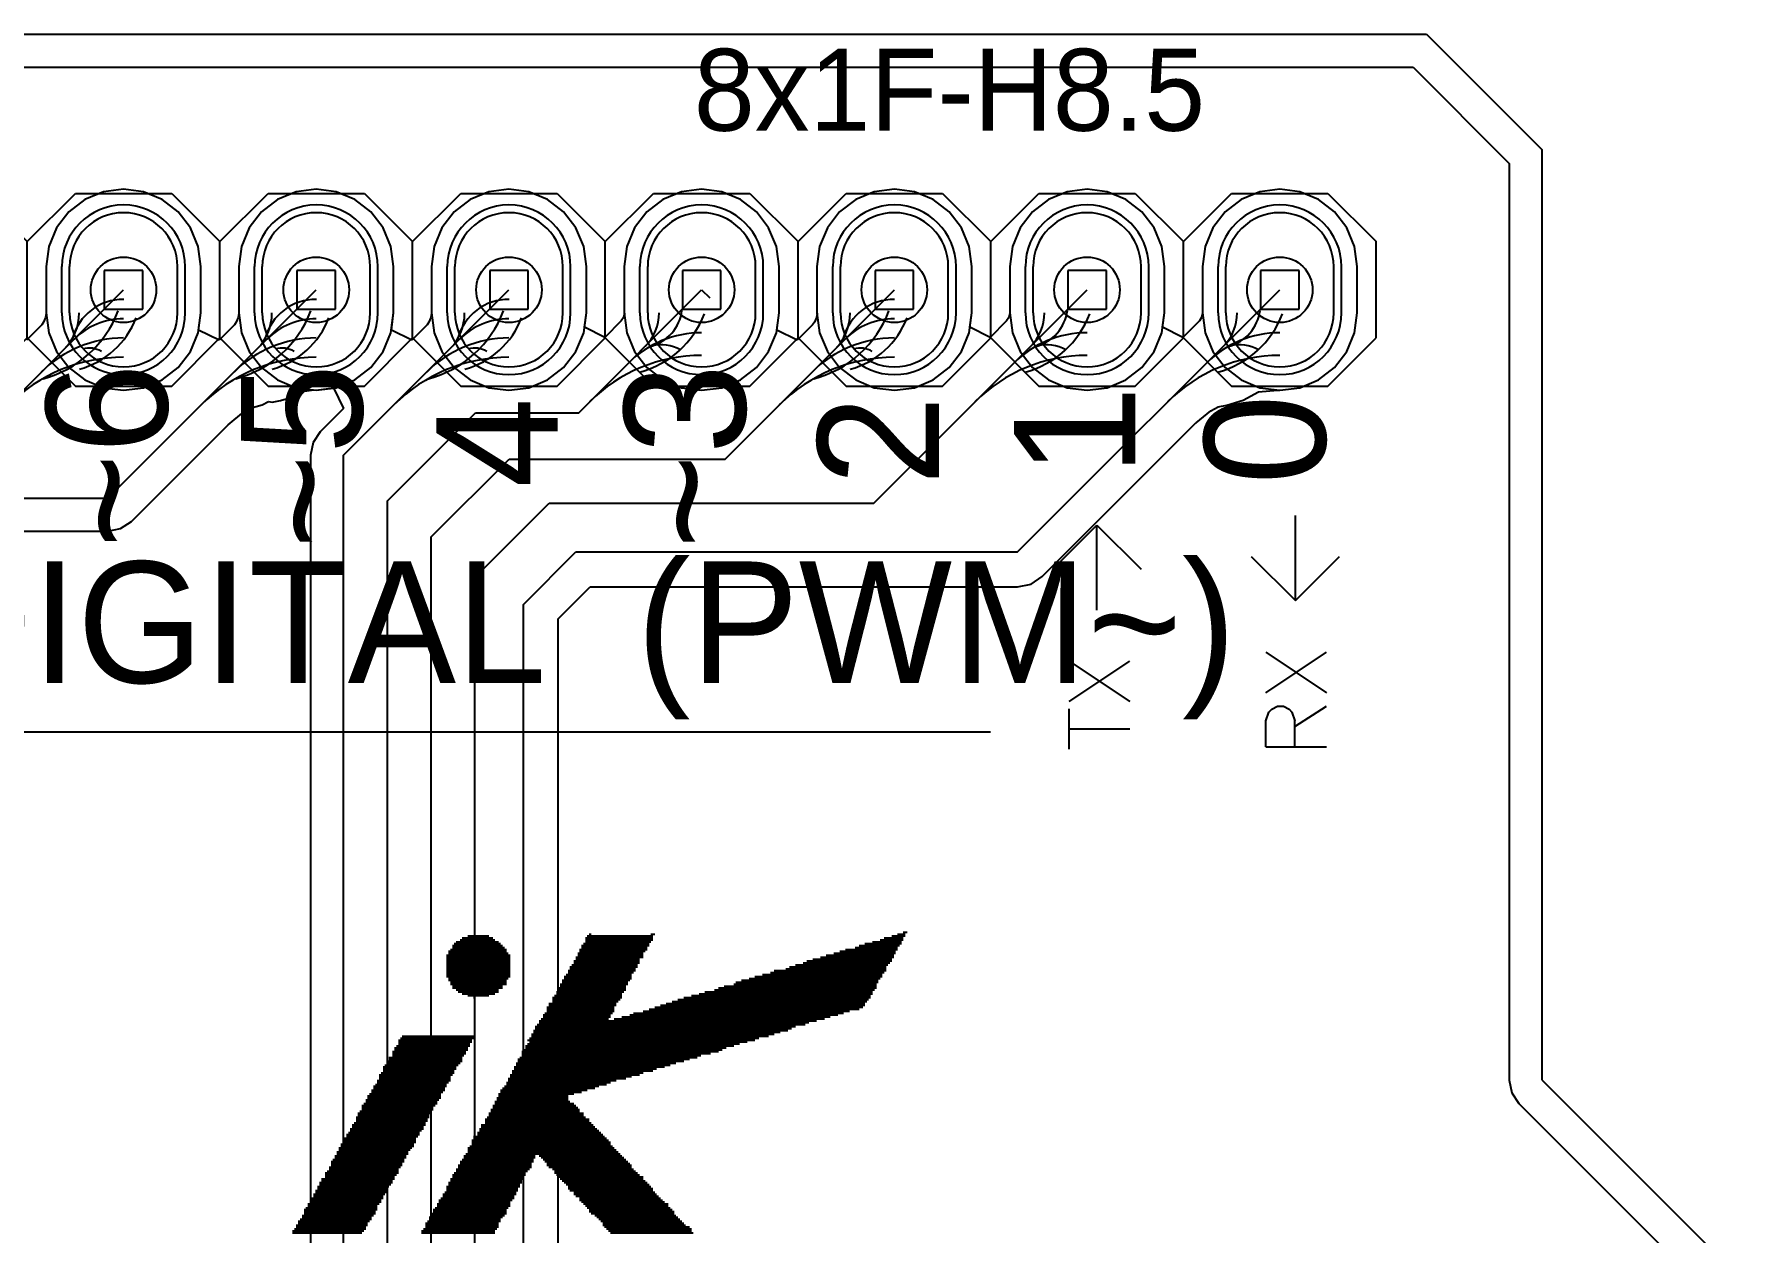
# Model space of a CAD drawing. Header units: millimetres. Extents: x 70.7 to 144.7, y 50.1 to 113.7.
# Drawn here: x 119.32 to 141.74, y 89.28 to 105.08 of the extents above; entities that cross this region are included whole.
import ezdxf

# ---------------------------------------------------------------- set-up
doc = ezdxf.new("R2010")
doc.units = ezdxf.units.MM
for name, color, linetype in [('BottomLayer', 5, 'Continuous'), ('BottomSolder', 6, 'Continuous'), ('KeepOutLayer', 6, 'Continuous'), ('Mechanical16', 56, 'Continuous'), ('Mechanical4', 56, 'Continuous'), ('MultiLayer', 9, 'Continuous'), ('PadHoleLayer', 156, 'Continuous'), ('TopLayer', 1, 'Continuous'), ('TopOverlay', 2, 'Continuous'), ('TopSolder', 216, 'Continuous')]:
    doc.layers.add(name, color=color, linetype=linetype)

# ---------------------------------------------------------------- blocks, each defined once
blk = doc.blocks.new('1X08_5')
at = {"layer": 'BottomLayer'}
for p, q in [((-9.6012, 0.3048), (-9.6012, -0.3048)), ((-8.1788, 0.3048), (-8.1788, -0.3048)), ((-7.0612, 0.3048), (-7.0612, -0.3048)), ((-5.6388, 0.3048), (-5.6388, -0.3048)), ((-4.5212, 0.3048), (-4.5212, -0.3048)), ((-3.0988, 0.3048), (-3.0988, -0.3048)), ((-1.9812, 0.3048), (-1.9812, -0.3048)), ((-0.5588, 0.3048), (-0.5588, -0.3048)), ((0.5588, 0.3048), (0.5588, -0.3048)), ((1.9812, 0.3048), (1.9812, -0.3048)), ((3.0988, 0.3048), (3.0988, -0.3048)), ((4.5212, 0.3048), (4.5212, -0.3048)), ((5.6388, 0.3048), (5.6388, -0.3048)), ((7.0612, 0.3048), (7.0612, -0.3048)), ((8.1788, 0.3048), (8.1788, -0.3048)), ((9.6012, 0.3048), (9.6012, -0.3048))]:
    blk.add_line(p, q, dxfattribs=at)
for centre, start, end in [((-8.89, 0.3048), 0, 180), ((-6.35, 0.3048), 0, 180), ((-3.81, 0.3048), 0, 180), ((-1.27, 0.3048), 0, 180), ((1.27, 0.3048), 0, 180), ((3.81, 0.3048), 0, 180), ((6.35, 0.3048), 0, 180), ((8.89, 0.3048), 0, 180), ((-8.89, -0.3048), 180, 0), ((-6.35, -0.3048), 180, 0), ((-3.81, -0.3048), 180, 0), ((-1.27, -0.3048), 180, 0), ((1.27, -0.3048), 180, 0), ((3.81, -0.3048), 180, 0), ((6.35, -0.3048), 180, 0), ((8.89, -0.3048), 180, 0)]:
    blk.add_arc(centre, 0.7112, start, end, dxfattribs=at)
at = {"layer": 'BottomSolder'}
for p, q in [((-9.7028, 0.3048), (-9.7028, -0.3048)), ((-8.0772, 0.3048), (-8.0772, -0.3048)), ((-7.1628, 0.3048), (-7.1628, -0.3048)), ((-5.5372, 0.3048), (-5.5372, -0.3048)), ((-4.6228, 0.3048), (-4.6228, -0.3048)), ((-2.9972, 0.3048), (-2.9972, -0.3048)), ((-2.0828, 0.3048), (-2.0828, -0.3048)), ((-0.4572, 0.3048), (-0.4572, -0.3048)), ((0.4572, 0.3048), (0.4572, -0.3048)), ((2.0828, 0.3048), (2.0828, -0.3048)), ((2.9972, 0.3048), (2.9972, -0.3048)), ((4.6228, 0.3048), (4.6228, -0.3048)), ((5.5372, 0.3048), (5.5372, -0.3048)), ((7.1628, 0.3048), (7.1628, -0.3048)), ((8.0772, 0.3048), (8.0772, -0.3048)), ((9.7028, 0.3048), (9.7028, -0.3048))]:
    blk.add_line(p, q, dxfattribs=at)
for centre, start, end in [((-8.89, 0.3048), 0, 180), ((-6.35, 0.3048), 0, 180), ((-3.81, 0.3048), 0, 180), ((-1.27, 0.3048), 0, 180), ((1.27, 0.3048), 0, 180), ((3.81, 0.3048), 0, 180), ((6.35, 0.3048), 0, 180), ((8.89, 0.3048), 0, 180), ((-8.89, -0.3048), 180, 0), ((-6.35, -0.3048), 180, 0), ((-3.81, -0.3048), 180, 0), ((-1.27, -0.3048), 180, 0), ((1.27, -0.3048), 180, 0), ((3.81, -0.3048), 180, 0), ((6.35, -0.3048), 180, 0), ((8.89, -0.3048), 180, 0)]:
    blk.add_arc(centre, 0.8128, start, end, dxfattribs=at)
at = {"layer": 'Mechanical16'}
for p, q in [((-9.144, 0.254), (-9.144, -0.254)), ((-8.636, 0.254), (-9.144, 0.254)), ((-8.636, -0.254), (-8.636, 0.254)), ((-6.604, 0.254), (-6.604, -0.254)), ((-6.096, 0.254), (-6.604, 0.254)), ((-6.096, -0.254), (-6.096, 0.254)), ((-4.064, 0.254), (-4.064, -0.254)), ((-3.556, 0.254), (-4.064, 0.254)), ((-3.556, -0.254), (-3.556, 0.254)), ((-1.524, 0.254), (-1.524, -0.254)), ((-1.016, 0.254), (-1.524, 0.254)), ((-1.016, -0.254), (-1.016, 0.254)), ((1.016, 0.254), (1.016, -0.254)), ((1.524, 0.254), (1.016, 0.254)), ((1.524, -0.254), (1.524, 0.254)), ((3.556, 0.254), (3.556, -0.254)), ((4.064, 0.254), (3.556, 0.254)), ((4.064, -0.254), (4.064, 0.254)), ((6.096, 0.254), (6.096, -0.254)), ((6.604, 0.254), (6.096, 0.254)), ((6.604, -0.254), (6.604, 0.254)), ((8.636, 0.254), (8.636, -0.254)), ((9.144, 0.254), (8.636, 0.254)), ((9.144, -0.254), (9.144, 0.254)), ((-9.144, -0.254), (-8.636, -0.254)), ((-6.604, -0.254), (-6.096, -0.254)), ((-4.064, -0.254), (-3.556, -0.254)), ((-1.524, -0.254), (-1.016, -0.254)), ((1.016, -0.254), (1.524, -0.254)), ((3.556, -0.254), (4.064, -0.254)), ((6.096, -0.254), (6.604, -0.254)), ((8.636, -0.254), (9.144, -0.254))]:
    blk.add_line(p, q, dxfattribs=at)
at = {"layer": 'MultiLayer'}
for p, q in [((-9.6012, 0.3048), (-9.6012, -0.3048)), ((-8.1788, 0.3048), (-8.1788, -0.3048)), ((-7.0612, 0.3048), (-7.0612, -0.3048)), ((-5.6388, 0.3048), (-5.6388, -0.3048)), ((-4.5212, 0.3048), (-4.5212, -0.3048)), ((-3.0988, 0.3048), (-3.0988, -0.3048)), ((-1.9812, 0.3048), (-1.9812, -0.3048)), ((-0.5588, 0.3048), (-0.5588, -0.3048)), ((0.5588, 0.3048), (0.5588, -0.3048)), ((1.9812, 0.3048), (1.9812, -0.3048)), ((3.0988, 0.3048), (3.0988, -0.3048)), ((4.5212, 0.3048), (4.5212, -0.3048)), ((5.6388, 0.3048), (5.6388, -0.3048)), ((7.0612, 0.3048), (7.0612, -0.3048)), ((8.1788, 0.3048), (8.1788, -0.3048)), ((9.6012, 0.3048), (9.6012, -0.3048))]:
    blk.add_line(p, q, dxfattribs=at)
for centre, start, end in [((-8.89, 0.3048), 0, 180), ((-6.35, 0.3048), 0, 180), ((-3.81, 0.3048), 0, 180), ((-1.27, 0.3048), 0, 180), ((1.27, 0.3048), 0, 180), ((3.81, 0.3048), 0, 180), ((6.35, 0.3048), 0, 180), ((8.89, 0.3048), 0, 180), ((-8.89, -0.3048), 180, 0), ((-6.35, -0.3048), 180, 0), ((-3.81, -0.3048), 180, 0), ((-1.27, -0.3048), 180, 0), ((1.27, -0.3048), 180, 0), ((3.81, -0.3048), 180, 0), ((6.35, -0.3048), 180, 0), ((8.89, -0.3048), 180, 0)]:
    blk.add_arc(centre, 0.7112, start, end, dxfattribs=at)
at = {"layer": 'PadHoleLayer'}
for centre in [(-8.89, 0), (-6.35, 0), (-3.81, 0), (-1.27, 0), (1.27, 0), (3.81, 0), (6.35, 0), (8.89, 0)]:
    blk.add_circle(centre, 0.4318, dxfattribs=at)
at = {"layer": 'TopLayer'}
for p, q in [((-9.6012, 0.3048), (-9.6012, -0.3048)), ((-8.1788, 0.3048), (-8.1788, -0.3048)), ((-7.0612, 0.3048), (-7.0612, -0.3048)), ((-5.6388, 0.3048), (-5.6388, -0.3048)), ((-4.5212, 0.3048), (-4.5212, -0.3048)), ((-3.0988, 0.3048), (-3.0988, -0.3048)), ((-1.9812, 0.3048), (-1.9812, -0.3048)), ((-0.5588, 0.3048), (-0.5588, -0.3048)), ((0.5588, 0.3048), (0.5588, -0.3048)), ((1.9812, 0.3048), (1.9812, -0.3048)), ((3.0988, 0.3048), (3.0988, -0.3048)), ((4.5212, 0.3048), (4.5212, -0.3048)), ((5.6388, 0.3048), (5.6388, -0.3048)), ((7.0612, 0.3048), (7.0612, -0.3048)), ((8.1788, 0.3048), (8.1788, -0.3048)), ((9.6012, 0.3048), (9.6012, -0.3048))]:
    blk.add_line(p, q, dxfattribs=at)
for centre, start, end in [((-8.89, 0.3048), 0, 180), ((-6.35, 0.3048), 0, 180), ((-3.81, 0.3048), 0, 180), ((-1.27, 0.3048), 0, 180), ((1.27, 0.3048), 0, 180), ((3.81, 0.3048), 0, 180), ((6.35, 0.3048), 0, 180), ((8.89, 0.3048), 0, 180), ((-8.89, -0.3048), 180, 0), ((-6.35, -0.3048), 180, 0), ((-3.81, -0.3048), 180, 0), ((-1.27, -0.3048), 180, 0), ((1.27, -0.3048), 180, 0), ((3.81, -0.3048), 180, 0), ((6.35, -0.3048), 180, 0), ((8.89, -0.3048), 180, 0)]:
    blk.add_arc(centre, 0.7112, start, end, dxfattribs=at)
at = {"layer": 'TopOverlay'}
for p, q in [((-9.525, 1.27), (-10.16, 0.635)), ((-8.255, 1.27), (-9.525, 1.27)), ((-7.62, 0.635), (-8.255, 1.27)), ((-6.985, 1.27), (-7.62, 0.635)), ((-5.715, 1.27), (-6.985, 1.27)), ((-5.08, 0.635), (-5.715, 1.27)), ((-4.445, 1.27), (-5.08, 0.635)), ((-3.175, 1.27), (-4.445, 1.27)), ((-2.54, 0.635), (-3.175, 1.27)), ((-1.905, 1.27), (-2.54, 0.635)), ((-0.635, 1.27), (-1.905, 1.27)), ((0, 0.635), (-0.635, 1.27)), ((0.635, 1.27), (0, 0.635)), ((1.905, 1.27), (0.635, 1.27)), ((2.54, 0.635), (1.905, 1.27)), ((3.175, 1.27), (2.54, 0.635)), ((4.445, 1.27), (3.175, 1.27)), ((5.08, 0.635), (4.445, 1.27)), ((5.715, 1.27), (5.08, 0.635)), ((6.985, 1.27), (5.715, 1.27)), ((7.62, 0.635), (6.985, 1.27)), ((8.255, 1.27), (7.62, 0.635)), ((9.525, 1.27), (8.255, 1.27)), ((10.16, 0.635), (9.525, 1.27)), ((-10.16, 0.635), (-10.16, -0.635)), ((-7.62, 0.635), (-7.62, -0.635)), ((-5.08, 0.635), (-5.08, -0.635)), ((-2.54, 0.635), (-2.54, -0.635)), ((0, 0.635), (0, -0.635)), ((2.54, 0.635), (2.54, -0.635)), ((5.08, 0.635), (5.08, -0.635)), ((7.62, 0.635), (7.62, -0.635)), ((10.16, 0.635), (10.16, -0.635)), ((-9.525, -1.27), (-10.16, -0.635)), ((-7.62, -0.635), (-8.255, -1.27)), ((-6.985, -1.27), (-7.62, -0.635)), ((-5.08, -0.635), (-5.715, -1.27)), ((-4.445, -1.27), (-5.08, -0.635)), ((-2.54, -0.635), (-3.175, -1.27)), ((-1.905, -1.27), (-2.54, -0.635)), ((0, -0.635), (-0.635, -1.27)), ((0.635, -1.27), (0, -0.635)), ((2.54, -0.635), (1.905, -1.27)), ((3.175, -1.27), (2.54, -0.635)), ((5.08, -0.635), (4.445, -1.27)), ((5.715, -1.27), (5.08, -0.635)), ((7.62, -0.635), (6.985, -1.27)), ((8.255, -1.27), (7.62, -0.635)), ((10.16, -0.635), (9.525, -1.27)), ((-8.255, -1.27), (-9.525, -1.27)), ((-5.715, -1.27), (-6.985, -1.27)), ((-3.175, -1.27), (-4.445, -1.27)), ((-0.635, -1.27), (-1.905, -1.27)), ((1.905, -1.27), (0.635, -1.27)), ((4.445, -1.27), (3.175, -1.27)), ((6.985, -1.27), (5.715, -1.27)), ((9.525, -1.27), (8.255, -1.27))]:
    blk.add_line(p, q, dxfattribs=at)
at = {"layer": 'TopSolder'}
for p, q in [((-9.7028, 0.3048), (-9.7028, -0.3048)), ((-8.0772, 0.3048), (-8.0772, -0.3048)), ((-7.1628, 0.3048), (-7.1628, -0.3048)), ((-5.5372, 0.3048), (-5.5372, -0.3048)), ((-4.6228, 0.3048), (-4.6228, -0.3048)), ((-2.9972, 0.3048), (-2.9972, -0.3048)), ((-2.0828, 0.3048), (-2.0828, -0.3048)), ((-0.4572, 0.3048), (-0.4572, -0.3048)), ((0.4572, 0.3048), (0.4572, -0.3048)), ((2.0828, 0.3048), (2.0828, -0.3048)), ((2.9972, 0.3048), (2.9972, -0.3048)), ((4.6228, 0.3048), (4.6228, -0.3048)), ((5.5372, 0.3048), (5.5372, -0.3048)), ((7.1628, 0.3048), (7.1628, -0.3048)), ((8.0772, 0.3048), (8.0772, -0.3048)), ((9.7028, 0.3048), (9.7028, -0.3048))]:
    blk.add_line(p, q, dxfattribs=at)
for centre, start, end in [((-8.89, 0.3048), 0, 180), ((-6.35, 0.3048), 0, 180), ((-3.81, 0.3048), 0, 180), ((-1.27, 0.3048), 0, 180), ((1.27, 0.3048), 0, 180), ((3.81, 0.3048), 0, 180), ((6.35, 0.3048), 0, 180), ((8.89, 0.3048), 0, 180), ((-8.89, -0.3048), 180, 0), ((-6.35, -0.3048), 180, 0), ((-3.81, -0.3048), 180, 0), ((-1.27, -0.3048), 180, 0), ((1.27, -0.3048), 180, 0), ((3.81, -0.3048), 180, 0), ((6.35, -0.3048), 180, 0), ((8.89, -0.3048), 180, 0)]:
    blk.add_arc(centre, 0.8128, start, end, dxfattribs=at)

msp = doc.modelspace()

# ---------------------------------------------------------------- linework, layer by layer
at = {"layer": 'BottomLayer'}
for p, q in [((87.213, 104.646), (137.498, 104.646)), ((137.498, 104.646), (138.767, 103.377)), ((138.767, 103.377), (138.767, 91.297)), ((120.238, 103.001), (119.992, 102.899)), ((120.502, 103.036), (120.238, 103.001)), ((120.766, 103.001), (120.502, 103.036)), ((121.012, 102.899), (120.766, 103.001)), ((122.778, 103.001), (122.532, 102.899)), ((123.042, 103.036), (122.778, 103.001)), ((123.306, 103.001), (123.042, 103.036)), ((123.552, 102.899), (123.306, 103.001)), ((125.318, 103.001), (125.072, 102.899)), ((125.582, 103.036), (125.318, 103.001)), ((125.846, 103.001), (125.582, 103.036)), ((126.092, 102.899), (125.846, 103.001)), ((127.858, 103.001), (127.612, 102.899)), ((128.122, 103.036), (127.858, 103.001)), ((128.386, 103.001), (128.122, 103.036)), ((128.632, 102.899), (128.386, 103.001)), ((130.398, 103.001), (130.152, 102.899)), ((130.662, 103.036), (130.398, 103.001)), ((130.926, 103.001), (130.662, 103.036)), ((131.172, 102.899), (130.926, 103.001)), ((132.938, 103.001), (132.692, 102.899)), ((133.202, 103.036), (132.938, 103.001)), ((133.466, 103.001), (133.202, 103.036)), ((133.712, 102.899), (133.466, 103.001)), ((135.478, 103.001), (135.232, 102.899)), ((135.742, 103.036), (135.478, 103.001)), ((136.006, 103.001), (135.742, 103.036)), ((136.252, 102.899), (136.006, 103.001)), ((119.781, 102.737), (119.619, 102.526)), ((119.992, 102.899), (119.781, 102.737)), ((121.223, 102.737), (121.012, 102.899)), ((121.385, 102.526), (121.223, 102.737)), ((122.321, 102.737), (122.159, 102.526)), ((122.532, 102.899), (122.321, 102.737)), ((123.763, 102.737), (123.552, 102.899)), ((123.925, 102.526), (123.763, 102.737)), ((124.861, 102.737), (124.699, 102.526)), ((125.072, 102.899), (124.861, 102.737)), ((126.303, 102.737), (126.092, 102.899)), ((126.465, 102.526), (126.303, 102.737)), ((127.401, 102.737), (127.239, 102.526)), ((127.612, 102.899), (127.401, 102.737)), ((128.843, 102.737), (128.632, 102.899)), ((129.005, 102.526), (128.843, 102.737)), ((129.941, 102.737), (129.779, 102.526)), ((130.152, 102.899), (129.941, 102.737)), ((131.383, 102.737), (131.172, 102.899)), ((131.545, 102.526), (131.383, 102.737)), ((132.481, 102.737), (132.319, 102.526)), ((132.692, 102.899), (132.481, 102.737)), ((133.923, 102.737), (133.712, 102.899)), ((134.085, 102.526), (133.923, 102.737)), ((135.021, 102.737), (134.859, 102.526)), ((135.232, 102.899), (135.021, 102.737)), ((136.463, 102.737), (136.252, 102.899)), ((136.625, 102.526), (136.463, 102.737)), ((119.619, 102.526), (119.517, 102.28)), ((121.487, 102.28), (121.385, 102.526)), ((122.159, 102.526), (122.057, 102.28)), ((124.027, 102.28), (123.925, 102.526)), ((124.699, 102.526), (124.597, 102.28)), ((126.567, 102.28), (126.465, 102.526)), ((127.239, 102.526), (127.137, 102.28)), ((129.107, 102.28), (129.005, 102.526)), ((129.779, 102.526), (129.677, 102.28)), ((131.647, 102.28), (131.545, 102.526)), ((132.319, 102.526), (132.217, 102.28)), ((134.187, 102.28), (134.085, 102.526)), ((134.859, 102.526), (134.757, 102.28)), ((136.727, 102.28), (136.625, 102.526)), ((119.517, 102.28), (119.482, 102.016)), ((121.522, 102.016), (121.487, 102.28)), ((122.057, 102.28), (122.022, 102.016)), ((124.062, 102.016), (124.027, 102.28)), ((124.597, 102.28), (124.562, 102.016)), ((126.602, 102.016), (126.567, 102.28)), ((127.137, 102.28), (127.102, 102.016)), ((129.142, 102.016), (129.107, 102.28)), ((129.677, 102.28), (129.642, 102.016)), ((131.682, 102.016), (131.647, 102.28)), ((132.217, 102.28), (132.182, 102.016)), ((134.222, 102.016), (134.187, 102.28)), ((134.757, 102.28), (134.722, 102.016)), ((136.762, 102.016), (136.727, 102.28)), ((119.482, 102.016), (119.482, 101.406)), ((121.522, 101.406), (121.522, 102.016)), ((122.022, 102.016), (122.022, 101.406)), ((124.062, 101.406), (124.062, 102.016)), ((124.562, 102.016), (124.562, 101.406)), ((126.602, 101.406), (126.602, 102.016)), ((127.102, 102.016), (127.102, 101.406)), ((129.142, 101.406), (129.142, 102.016)), ((129.642, 102.016), (129.642, 101.406)), ((131.682, 101.406), (131.682, 102.016)), ((132.182, 102.016), (132.182, 101.406)), ((134.222, 101.406), (134.222, 102.016)), ((134.722, 102.016), (134.722, 101.406)), ((136.762, 101.406), (136.762, 102.016)), ((119.482, 101.406), (119.517, 101.142)), ((121.487, 101.142), (121.522, 101.406)), ((122.022, 101.406), (122.057, 101.142)), ((124.027, 101.142), (124.062, 101.406)), ((124.562, 101.406), (124.597, 101.142)), ((126.567, 101.142), (126.602, 101.406)), ((127.102, 101.406), (127.137, 101.142)), ((129.107, 101.142), (129.142, 101.406)), ((129.642, 101.406), (129.677, 101.142)), ((131.647, 101.142), (131.682, 101.406)), ((132.182, 101.406), (132.217, 101.142)), ((134.187, 101.142), (134.222, 101.406)), ((134.722, 101.406), (134.757, 101.142)), ((136.727, 101.142), (136.762, 101.406)), ((119.517, 101.142), (119.619, 100.896)), ((121.385, 100.896), (121.487, 101.142)), ((122.057, 101.142), (122.159, 100.896)), ((123.925, 100.896), (124.027, 101.142)), ((124.597, 101.142), (124.699, 100.896)), ((126.465, 100.896), (126.567, 101.142)), ((127.137, 101.142), (127.239, 100.896)), ((129.005, 100.896), (129.107, 101.142)), ((129.677, 101.142), (129.779, 100.896)), ((131.545, 100.896), (131.647, 101.142)), ((132.217, 101.142), (132.319, 100.896)), ((134.085, 100.896), (134.187, 101.142)), ((134.757, 101.142), (134.859, 100.896)), ((136.625, 100.896), (136.727, 101.142)), ((119.619, 100.896), (119.781, 100.685)), ((121.223, 100.685), (121.385, 100.896)), ((122.159, 100.896), (122.321, 100.685)), ((123.763, 100.685), (123.925, 100.896)), ((124.699, 100.896), (124.861, 100.685)), ((126.303, 100.685), (126.465, 100.896)), ((127.239, 100.896), (127.401, 100.685)), ((128.843, 100.685), (129.005, 100.896)), ((129.779, 100.896), (129.941, 100.685)), ((131.383, 100.685), (131.545, 100.896)), ((132.319, 100.896), (132.481, 100.685)), ((133.923, 100.685), (134.085, 100.896)), ((134.859, 100.896), (135.021, 100.685)), ((136.463, 100.685), (136.625, 100.896)), ((119.781, 100.685), (119.992, 100.523)), ((121.012, 100.523), (121.223, 100.685)), ((122.321, 100.685), (122.532, 100.523)), ((123.552, 100.523), (123.763, 100.685)), ((124.861, 100.685), (125.072, 100.523)), ((126.092, 100.523), (126.303, 100.685)), ((127.401, 100.685), (127.612, 100.523)), ((128.632, 100.523), (128.843, 100.685)), ((129.941, 100.685), (130.152, 100.523)), ((131.172, 100.523), (131.383, 100.685)), ((132.481, 100.685), (132.692, 100.523)), ((133.712, 100.523), (133.923, 100.685)), ((135.021, 100.685), (135.232, 100.523)), ((136.252, 100.523), (136.463, 100.685)), ((119.992, 100.523), (120.238, 100.421)), ((120.766, 100.421), (121.012, 100.523)), ((122.532, 100.523), (122.778, 100.421)), ((123.306, 100.421), (123.552, 100.523)), ((125.072, 100.523), (125.318, 100.421)), ((125.846, 100.421), (126.092, 100.523)), ((127.612, 100.523), (127.858, 100.421)), ((128.386, 100.421), (128.632, 100.523)), ((130.152, 100.523), (130.398, 100.421)), ((130.926, 100.421), (131.172, 100.523)), ((132.692, 100.523), (132.938, 100.421)), ((133.466, 100.421), (133.712, 100.523)), ((135.232, 100.523), (135.478, 100.421)), ((136.006, 100.421), (136.252, 100.523)), ((120.238, 100.421), (120.502, 100.387)), ((120.502, 100.387), (120.766, 100.421)), ((122.778, 100.421), (123.042, 100.387)), ((123.042, 100.387), (123.306, 100.421)), ((125.318, 100.421), (125.582, 100.387)), ((125.582, 100.387), (125.846, 100.421)), ((127.858, 100.421), (128.122, 100.387)), ((128.122, 100.387), (128.386, 100.421)), ((130.398, 100.421), (130.662, 100.387)), ((130.662, 100.387), (130.926, 100.421)), ((132.938, 100.421), (133.202, 100.387)), ((133.202, 100.387), (133.466, 100.421)), ((135.478, 100.421), (135.742, 100.387)), ((135.742, 100.387), (136.006, 100.421)), ((138.767, 91.297), (138.767, 91.297)), ((138.767, 91.297), (138.767, 91.297)), ((138.767, 91.297), (138.8, 91.131)), ((138.8, 91.131), (138.894, 90.989)), ((138.894, 90.989), (141.307, 88.577))]:
    msp.add_line(p, q, dxfattribs=at)
at = {"layer": 'KeepOutLayer'}
for p, q in [((77.242, 105.081), (137.678, 105.081)), ((137.678, 105.081), (139.202, 103.557)), ((139.202, 91.297), (139.202, 103.557)), ((139.202, 91.297), (141.742, 88.757))]:
    msp.add_line(p, q, dxfattribs=at)
at = {"layer": 'TopLayer'}
for p, q in [((87.213, 104.646), (137.498, 104.646)), ((137.498, 104.646), (138.767, 103.377)), ((138.767, 103.377), (138.767, 91.297)), ((120.238, 103.001), (119.992, 102.899)), ((120.502, 103.036), (120.238, 103.001)), ((120.766, 103.001), (120.502, 103.036)), ((121.012, 102.899), (120.766, 103.001)), ((122.778, 103.001), (122.532, 102.899)), ((123.042, 103.036), (122.778, 103.001)), ((123.306, 103.001), (123.042, 103.036)), ((123.552, 102.899), (123.306, 103.001)), ((125.318, 103.001), (125.072, 102.899)), ((125.582, 103.036), (125.318, 103.001)), ((125.846, 103.001), (125.582, 103.036)), ((126.092, 102.899), (125.846, 103.001)), ((127.858, 103.001), (127.612, 102.899)), ((128.122, 103.036), (127.858, 103.001)), ((128.386, 103.001), (128.122, 103.036)), ((128.632, 102.899), (128.386, 103.001)), ((130.398, 103.001), (130.152, 102.899)), ((130.662, 103.036), (130.398, 103.001)), ((130.926, 103.001), (130.662, 103.036)), ((131.172, 102.899), (130.926, 103.001)), ((132.938, 103.001), (132.692, 102.899)), ((133.202, 103.036), (132.938, 103.001)), ((133.466, 103.001), (133.202, 103.036)), ((133.712, 102.899), (133.466, 103.001)), ((135.478, 103.001), (135.232, 102.899)), ((135.742, 103.036), (135.478, 103.001)), ((136.006, 103.001), (135.742, 103.036)), ((136.252, 102.899), (136.006, 103.001)), ((119.781, 102.737), (119.619, 102.526)), ((119.992, 102.899), (119.781, 102.737)), ((121.223, 102.737), (121.012, 102.899)), ((121.385, 102.526), (121.223, 102.737)), ((122.321, 102.737), (122.159, 102.526)), ((122.532, 102.899), (122.321, 102.737)), ((123.763, 102.737), (123.552, 102.899)), ((123.925, 102.526), (123.763, 102.737)), ((124.861, 102.737), (124.699, 102.526)), ((125.072, 102.899), (124.861, 102.737)), ((126.303, 102.737), (126.092, 102.899)), ((126.465, 102.526), (126.303, 102.737)), ((127.401, 102.737), (127.239, 102.526)), ((127.612, 102.899), (127.401, 102.737)), ((128.843, 102.737), (128.632, 102.899)), ((129.005, 102.526), (128.843, 102.737)), ((129.941, 102.737), (129.779, 102.526)), ((130.152, 102.899), (129.941, 102.737)), ((131.383, 102.737), (131.172, 102.899)), ((131.545, 102.526), (131.383, 102.737)), ((132.481, 102.737), (132.319, 102.526)), ((132.692, 102.899), (132.481, 102.737)), ((133.923, 102.737), (133.712, 102.899)), ((134.085, 102.526), (133.923, 102.737)), ((135.021, 102.737), (134.859, 102.526)), ((135.232, 102.899), (135.021, 102.737)), ((136.463, 102.737), (136.252, 102.899)), ((136.625, 102.526), (136.463, 102.737)), ((119.619, 102.526), (119.517, 102.28)), ((121.487, 102.28), (121.385, 102.526)), ((122.159, 102.526), (122.057, 102.28)), ((124.027, 102.28), (123.925, 102.526)), ((124.699, 102.526), (124.597, 102.28)), ((126.567, 102.28), (126.465, 102.526)), ((127.239, 102.526), (127.137, 102.28)), ((129.107, 102.28), (129.005, 102.526)), ((129.779, 102.526), (129.677, 102.28)), ((131.647, 102.28), (131.545, 102.526)), ((132.319, 102.526), (132.217, 102.28)), ((134.187, 102.28), (134.085, 102.526)), ((134.859, 102.526), (134.757, 102.28)), ((136.727, 102.28), (136.625, 102.526)), ((119.517, 102.28), (119.482, 102.016)), ((121.522, 102.016), (121.487, 102.28)), ((122.057, 102.28), (122.022, 102.016)), ((124.062, 102.016), (124.027, 102.28)), ((124.597, 102.28), (124.562, 102.016)), ((126.602, 102.016), (126.567, 102.28)), ((127.137, 102.28), (127.102, 102.016)), ((129.142, 102.016), (129.107, 102.28)), ((129.677, 102.28), (129.642, 102.016)), ((131.682, 102.016), (131.647, 102.28)), ((132.217, 102.28), (132.182, 102.016)), ((134.222, 102.016), (134.187, 102.28)), ((134.757, 102.28), (134.722, 102.016)), ((136.762, 102.016), (136.727, 102.28)), ((119.482, 102.016), (119.482, 101.406)), ((121.522, 101.406), (121.522, 102.016)), ((122.022, 102.016), (122.022, 101.406)), ((124.062, 101.406), (124.062, 102.016)), ((124.562, 102.016), (124.562, 101.406)), ((126.602, 101.406), (126.602, 102.016)), ((127.102, 102.016), (127.102, 101.407)), ((129.142, 101.406), (129.142, 102.016)), ((129.642, 102.016), (129.642, 101.406)), ((131.682, 101.406), (131.682, 102.016)), ((132.182, 102.016), (132.182, 101.407)), ((134.222, 101.406), (134.222, 102.016)), ((134.722, 102.016), (134.722, 101.407)), ((136.762, 101.406), (136.762, 102.016)), ((118.311, 99.52), (120.502, 101.711)), ((120.297, 98.966), (123.042, 101.711)), ((123.403, 99.532), (125.582, 101.711)), ((126.502, 100.091), (128.122, 101.711)), ((128.122, 101.711), (128.23, 101.603)), ((128.432, 99.481), (130.662, 101.711)), ((130.392, 98.901), (133.202, 101.711)), ((132.287, 98.256), (135.742, 101.711)), ((119.474, 101.348), (119.448, 101.285)), ((119.483, 101.396), (119.474, 101.348)), ((119.482, 101.406), (119.483, 101.396)), ((121.492, 101.179), (121.522, 101.406)), ((122.014, 101.348), (121.988, 101.285)), ((122.023, 101.396), (122.014, 101.348)), ((122.022, 101.406), (122.023, 101.396)), ((124.032, 101.179), (124.062, 101.406)), ((124.554, 101.348), (124.528, 101.285)), ((124.563, 101.396), (124.554, 101.348)), ((124.562, 101.406), (124.563, 101.396)), ((126.577, 101.217), (126.602, 101.406)), ((127.091, 101.344), (127.062, 101.3)), ((127.103, 101.401), (127.091, 101.344)), ((127.102, 101.407), (127.102, 101.406)), ((127.102, 101.406), (127.102, 101.406)), ((127.102, 101.406), (127.103, 101.401)), ((129.112, 101.179), (129.142, 101.406)), ((129.634, 101.348), (129.608, 101.285)), ((129.643, 101.396), (129.634, 101.348)), ((129.642, 101.406), (129.643, 101.396)), ((131.657, 101.217), (131.682, 101.406)), ((132.171, 101.344), (132.142, 101.3)), ((132.183, 101.401), (132.171, 101.344)), ((132.182, 101.407), (132.182, 101.406)), ((132.182, 101.406), (132.182, 101.406)), ((132.182, 101.406), (132.183, 101.401)), ((134.197, 101.217), (134.222, 101.406)), ((134.711, 101.344), (134.682, 101.3)), ((134.723, 101.401), (134.711, 101.344)), ((134.722, 101.407), (134.722, 101.406)), ((134.722, 101.406), (134.722, 101.406)), ((134.722, 101.406), (134.723, 101.401)), ((136.727, 101.142), (136.762, 101.406)), ((119.412, 101.237), (119.221, 101.046)), ((119.423, 101.248), (119.412, 101.237)), ((119.412, 101.237), (119.412, 101.237)), ((119.412, 101.237), (119.412, 101.237)), ((119.412, 101.237), (119.412, 101.237)), ((119.412, 101.237), (119.412, 101.237)), ((119.412, 101.237), (119.412, 101.237)), ((119.412, 101.237), (119.412, 101.237)), ((119.412, 101.237), (119.412, 101.237)), ((119.412, 101.237), (119.412, 101.237)), ((119.412, 101.237), (119.412, 101.237)), ((119.412, 101.237), (119.412, 101.237)), ((119.412, 101.237), (119.412, 101.237)), ((119.448, 101.285), (119.423, 101.248)), ((121.761, 101.046), (121.492, 101.179)), ((121.952, 101.237), (121.761, 101.046)), ((121.963, 101.248), (121.952, 101.237)), ((121.952, 101.237), (121.952, 101.237)), ((121.952, 101.237), (121.952, 101.237)), ((121.952, 101.237), (121.952, 101.237)), ((121.952, 101.237), (121.952, 101.237)), ((121.952, 101.237), (121.952, 101.237)), ((121.952, 101.237), (121.952, 101.237)), ((121.952, 101.237), (121.952, 101.237)), ((121.952, 101.237), (121.952, 101.237)), ((121.952, 101.237), (121.952, 101.237)), ((121.952, 101.237), (121.952, 101.237)), ((121.952, 101.237), (121.952, 101.237)), ((121.988, 101.285), (121.963, 101.248)), ((124.301, 101.046), (124.032, 101.179)), ((124.492, 101.237), (124.301, 101.046)), ((124.503, 101.248), (124.492, 101.237)), ((124.492, 101.237), (124.492, 101.237)), ((124.492, 101.237), (124.492, 101.237)), ((124.492, 101.237), (124.492, 101.237)), ((124.492, 101.237), (124.492, 101.237)), ((124.492, 101.237), (124.492, 101.237)), ((124.492, 101.237), (124.492, 101.237)), ((124.492, 101.237), (124.492, 101.237)), ((124.492, 101.237), (124.492, 101.237)), ((124.492, 101.237), (124.492, 101.237)), ((124.492, 101.237), (124.492, 101.237)), ((124.492, 101.237), (124.492, 101.237)), ((124.528, 101.285), (124.503, 101.248)), ((126.846, 101.084), (126.577, 101.217)), ((127.062, 101.3), (126.846, 101.084)), ((129.381, 101.046), (129.112, 101.179)), ((129.572, 101.237), (129.381, 101.046)), ((129.583, 101.248), (129.572, 101.237)), ((129.572, 101.237), (129.572, 101.237)), ((129.572, 101.237), (129.572, 101.237)), ((129.572, 101.237), (129.572, 101.237)), ((129.572, 101.237), (129.572, 101.237)), ((129.572, 101.237), (129.572, 101.237)), ((129.572, 101.237), (129.572, 101.237)), ((129.572, 101.237), (129.572, 101.237)), ((129.572, 101.237), (129.572, 101.237)), ((129.572, 101.237), (129.572, 101.237)), ((129.572, 101.237), (129.572, 101.237)), ((129.572, 101.237), (129.572, 101.237)), ((129.608, 101.285), (129.583, 101.248)), ((131.926, 101.084), (131.657, 101.217)), ((132.142, 101.3), (131.926, 101.084)), ((134.466, 101.084), (134.197, 101.217)), ((134.682, 101.3), (134.466, 101.084)), ((136.625, 100.896), (136.727, 101.142)), ((136.463, 100.685), (136.625, 100.896)), ((136.252, 100.523), (136.463, 100.685)), ((136.006, 100.421), (136.252, 100.523)), ((122.33, 100.197), (122.412, 100.241)), ((122.412, 100.241), (122.46, 100.231)), ((122.46, 100.231), (122.571, 100.253)), ((122.571, 100.253), (122.763, 100.311)), ((122.571, 100.253), (122.571, 100.253)), ((122.763, 100.311), (122.888, 100.378)), ((122.888, 100.378), (122.916, 100.381)), ((122.916, 100.381), (123.012, 100.391)), ((123.012, 100.391), (123.042, 100.387)), ((123.042, 100.387), (123.27, 100.417)), ((123.27, 100.417), (123.402, 100.147)), ((135.044, 100.192), (135.259, 100.257)), ((135.259, 100.257), (135.463, 100.366)), ((135.463, 100.366), (135.713, 100.39)), ((135.713, 100.39), (135.742, 100.387)), ((135.742, 100.387), (135.742, 100.386)), ((135.742, 100.386), (135.743, 100.387)), ((135.743, 100.387), (136.006, 100.421)), ((121.88, 99.933), (122.088, 100.104)), ((122.088, 100.104), (122.171, 100.149)), ((122.171, 100.149), (122.33, 100.197)), ((123.402, 100.147), (123.095, 99.84)), ((123.98, 98.928), (125.143, 100.091)), ((125.143, 100.091), (126.502, 100.091)), ((134.639, 99.959), (134.832, 100.117)), ((134.832, 100.117), (134.928, 100.168)), ((134.928, 100.168), (135.044, 100.191)), ((134.928, 100.168), (134.928, 100.168)), ((135.044, 100.191), (135.044, 100.192)), ((120.605, 98.658), (121.88, 99.933)), ((123.095, 99.84), (123.001, 99.699)), ((132.611, 97.932), (134.588, 99.908)), ((134.588, 99.908), (134.636, 99.957)), ((134.588, 99.908), (134.588, 99.908)), ((134.588, 99.908), (134.588, 99.908)), ((134.636, 99.957), (134.639, 99.959)), ((123.001, 99.699), (122.968, 99.532)), ((122.968, 99.532), (122.968, 86.227)), ((123.403, 86.046), (123.403, 99.532)), ((124.557, 98.455), (125.583, 99.481)), ((125.583, 99.481), (128.432, 99.481)), ((113.593, 98.966), (120.297, 98.966)), ((123.98, 84.543), (123.98, 98.928)), ((125.134, 97.922), (126.113, 98.901)), ((126.113, 98.901), (130.392, 98.901)), ((120.464, 98.564), (120.605, 98.658)), ((113.773, 98.531), (120.297, 98.531)), ((120.297, 98.531), (120.464, 98.564)), ((124.557, 83.25), (124.557, 98.455)), ((125.773, 97.566), (126.463, 98.256)), ((126.463, 98.256), (132.287, 98.256)), ((125.134, 82.267), (125.134, 97.922)), ((126.232, 97.376), (126.653, 97.797)), ((126.653, 97.797), (132.287, 97.797)), ((132.287, 97.797), (132.463, 97.832)), ((132.463, 97.832), (132.611, 97.932)), ((125.773, 81.176), (125.773, 97.566)), ((126.232, 81.176), (126.232, 97.376)), ((138.767, 91.297), (138.767, 91.297)), ((138.767, 91.297), (138.767, 91.297)), ((138.767, 91.297), (138.8, 91.131)), ((138.8, 91.131), (138.894, 90.989)), ((138.894, 90.989), (141.307, 88.577))]:
    msp.add_line(p, q, dxfattribs=at)
for centre, radius, start, end in [((120.496, 100.893), 0.691, 89.2898, 164.9998), ((123.036, 100.893), 0.691, 89.2898, 164.9998), ((125.576, 100.893), 0.691, 89.2898, 164.9998), ((130.656, 100.893), 0.691, 89.2898, 164.9998), ((119.063, 101.95), 1.462, 285, 339.301), ((119.243, 101.406), 0.675, 315, 0), ((119.243, 101.406), 0.675, 315, 0), ((119.634, 101.734), 1.106, 285, 339.301), ((121.603, 101.95), 1.462, 285, 339.301), ((121.783, 101.406), 0.675, 315, 0), ((121.783, 101.406), 0.675, 315, 0), ((122.174, 101.734), 1.106, 285, 339.301), ((124.143, 101.95), 1.462, 285, 339.301), ((124.323, 101.406), 0.675, 315, 0), ((124.323, 101.406), 0.675, 315, 0), ((124.714, 101.734), 1.106, 285, 339.301), ((126.981, 101.845), 1.261, 285, 338.979), ((126.942, 101.406), 0.619, 315, 0), ((126.942, 101.406), 0.619, 315, 0), ((127.302, 101.511), 0.565, 284.9999, 352.7439), ((129.223, 101.95), 1.462, 285, 339.301), ((129.403, 101.406), 0.675, 315, 0), ((129.403, 101.406), 0.675, 315, 0), ((129.794, 101.734), 1.106, 285, 339.301), ((132.061, 101.845), 1.261, 285, 338.979), ((132.022, 101.406), 0.619, 315, 0), ((132.022, 101.406), 0.619, 315, 0), ((132.382, 101.511), 0.565, 284.9999, 352.7439), ((134.601, 101.845), 1.261, 285, 338.979), ((134.562, 101.406), 0.619, 315, 0), ((134.562, 101.406), 0.619, 315, 0), ((134.922, 101.511), 0.565, 284.9999, 352.7439), ((120.502, 100.41), 0.92, 90, 135), ((120.502, 100.41), 0.92, 90, 135), ((123.042, 100.41), 0.92, 90, 135), ((123.042, 100.41), 0.92, 90, 135), ((125.582, 100.41), 0.92, 90, 135), ((125.582, 100.41), 0.92, 90, 135), ((128.122, 99.779), 1.366, 90, 135), ((128.122, 99.779), 1.366, 90, 135), ((130.662, 100.41), 0.92, 90, 135), ((130.662, 100.41), 0.92, 90, 135), ((133.202, 99.779), 1.366, 90, 135), ((133.202, 99.779), 1.366, 90, 135), ((135.742, 99.779), 1.366, 90, 135), ((135.742, 99.779), 1.366, 90, 135), ((120.502, 99.543), 1.533, 90, 135), ((120.502, 99.543), 1.533, 90, 135), ((120.049, 100.622), 0.321, 60.0001, 105.0001), ((123.042, 99.543), 1.533, 90, 135), ((123.042, 99.543), 1.533, 90, 135), ((122.589, 100.622), 0.321, 60.0001, 105.0001), ((125.582, 99.543), 1.533, 90, 135), ((125.582, 99.543), 1.533, 90, 135), ((125.129, 100.622), 0.321, 60.0001, 105.0001), ((127.595, 100.493), 0.493, 59.9999, 104.9999), ((130.662, 99.543), 1.533, 90, 135), ((130.662, 99.543), 1.533, 90, 135), ((130.209, 100.622), 0.321, 60.0001, 105.0001), ((132.675, 100.493), 0.493, 59.9999, 104.9999), ((135.215, 100.493), 0.493, 59.9999, 104.9999), ((120.502, 98.676), 2.146, 90, 135), ((120.502, 98.676), 2.146, 90, 135), ((123.042, 98.676), 2.146, 90, 135), ((123.042, 98.676), 2.146, 90, 135), ((125.582, 98.676), 2.146, 90, 135), ((125.582, 98.676), 2.146, 90, 135), ((128.122, 98.755), 2.091, 90, 135), ((128.122, 98.755), 2.091, 90, 135), ((130.662, 98.676), 2.146, 90, 135), ((130.662, 98.676), 2.146, 90, 135), ((133.202, 98.755), 2.091, 90, 135), ((133.202, 98.755), 2.091, 90, 135), ((135.742, 98.755), 2.091, 90, 135), ((135.742, 98.755), 2.091, 90, 135)]:
    msp.add_arc(centre, radius, start, end, dxfattribs=at)
at = {"layer": 'TopOverlay'}
for p, q in [((135.948, 97.616), (135.948, 98.737)), ((132.75, 98.028), (133.332, 98.61)), ((133.332, 97.489), (133.332, 98.61)), ((133.332, 98.61), (133.914, 98.028)), ((135.366, 98.198), (135.948, 97.616)), ((135.948, 97.616), (136.53, 98.198)), ((135.56, 96.402), (136.36, 96.935)), ((135.56, 96.935), (136.36, 96.402)), ((132.967, 96.286), (133.767, 96.819)), ((132.967, 96.819), (133.767, 96.286)), ((132.967, 95.658), (132.967, 96.191)), ((135.598, 96.147), (135.636, 96.185)), ((135.636, 96.185), (135.712, 96.223)), ((135.712, 96.223), (135.789, 96.223)), ((135.789, 96.223), (135.865, 96.185)), ((135.865, 96.185), (135.903, 96.147)), ((135.941, 95.956), (136.36, 96.223)), ((135.56, 96.032), (135.598, 96.147)), ((135.56, 95.689), (135.56, 96.032)), ((135.903, 96.147), (135.941, 96.032)), ((135.941, 95.689), (135.941, 96.032)), ((97.76, 95.885), (131.93, 95.885)), ((132.967, 95.924), (133.767, 95.924)), ((135.56, 95.689), (136.36, 95.689)), ((124.837, 93.07), (125.497, 93.07)), ((124.837, 93.045), (125.523, 93.045)), ((124.862, 93.095), (125.472, 93.095)), ((124.888, 93.121), (125.446, 93.121)), ((124.938, 93.146), (125.396, 93.146)), ((124.964, 93.172), (125.37, 93.172)), ((125.04, 93.197), (125.319, 93.197)), ((126.539, 93.07), (127.428, 93.07)), ((126.539, 93.045), (127.402, 93.045)), ((126.564, 93.095), (127.428, 93.095)), ((126.589, 93.172), (127.478, 93.172)), ((126.589, 93.146), (127.478, 93.146)), ((126.589, 93.121), (127.453, 93.121)), ((126.615, 93.197), (127.478, 93.197)), ((126.64, 93.222), (126.666, 93.222)), ((127.453, 93.222), (127.504, 93.222)), ((130.145, 93.045), (130.704, 93.045)), ((130.196, 93.07), (130.73, 93.07)), ((130.272, 93.095), (130.755, 93.095)), ((130.374, 93.121), (130.755, 93.121)), ((130.476, 93.146), (130.78, 93.146)), ((130.526, 93.172), (130.78, 93.172)), ((130.628, 93.197), (130.806, 93.197)), ((130.704, 93.222), (130.806, 93.222)), ((130.78, 93.248), (130.831, 93.248)), ((124.761, 92.943), (125.599, 92.943)), ((124.761, 92.918), (125.599, 92.918)), ((124.761, 92.892), (125.599, 92.892)), ((124.761, 92.867), (125.599, 92.867)), ((124.761, 92.841), (125.599, 92.841)), ((124.786, 92.994), (125.548, 92.994)), ((124.786, 92.968), (125.573, 92.968)), ((124.811, 93.019), (125.548, 93.019)), ((126.437, 92.867), (127.301, 92.867)), ((126.437, 92.841), (127.301, 92.841)), ((126.462, 92.918), (127.351, 92.918)), ((126.462, 92.892), (127.301, 92.892)), ((126.488, 92.968), (127.351, 92.968)), ((126.488, 92.943), (127.351, 92.943)), ((126.513, 93.019), (127.402, 93.019)), ((126.513, 92.994), (127.377, 92.994)), ((129.46, 92.841), (130.603, 92.841)), ((129.51, 92.867), (130.628, 92.867)), ((129.587, 92.892), (130.628, 92.892)), ((129.688, 92.918), (130.653, 92.918)), ((129.764, 92.943), (130.653, 92.943)), ((129.866, 92.968), (130.679, 92.968)), ((129.942, 92.994), (130.679, 92.994)), ((130.018, 93.019), (130.704, 93.019)), ((124.761, 92.816), (125.599, 92.816)), ((124.761, 92.791), (125.599, 92.791)), ((124.761, 92.765), (125.599, 92.765)), ((124.761, 92.74), (125.599, 92.74)), ((124.761, 92.714), (125.599, 92.714)), ((124.761, 92.689), (125.599, 92.689)), ((124.761, 92.664), (125.599, 92.664)), ((124.786, 92.638), (125.573, 92.638)), ((124.786, 92.613), (125.548, 92.613)), ((126.285, 92.613), (127.174, 92.613)), ((126.31, 92.664), (127.199, 92.664)), ((126.31, 92.638), (127.199, 92.638)), ((126.335, 92.689), (127.199, 92.689)), ((126.361, 92.74), (127.25, 92.74)), ((126.361, 92.714), (127.224, 92.714)), ((126.386, 92.791), (127.275, 92.791)), ((126.386, 92.765), (127.25, 92.765)), ((126.412, 92.816), (127.275, 92.816)), ((128.647, 92.613), (130.45, 92.613)), ((128.748, 92.638), (130.476, 92.638)), ((128.825, 92.664), (130.501, 92.664)), ((128.926, 92.689), (130.501, 92.689)), ((129.028, 92.714), (130.526, 92.714)), ((129.079, 92.74), (130.552, 92.74)), ((129.231, 92.765), (130.552, 92.765)), ((129.282, 92.791), (130.552, 92.791)), ((129.358, 92.816), (130.577, 92.816)), ((124.811, 92.587), (125.548, 92.587)), ((124.811, 92.562), (125.548, 92.562)), ((124.837, 92.537), (125.497, 92.537)), ((124.837, 92.511), (125.497, 92.511)), ((124.888, 92.486), (125.446, 92.486)), ((124.913, 92.46), (125.446, 92.46)), ((124.964, 92.435), (125.396, 92.435)), ((125.04, 92.41), (125.319, 92.41)), ((125.116, 92.384), (125.142, 92.384)), ((126.158, 92.384), (127.072, 92.384)), ((126.183, 92.41), (127.072, 92.41)), ((126.208, 92.46), (127.097, 92.46)), ((126.208, 92.435), (127.072, 92.435)), ((126.234, 92.511), (127.123, 92.511)), ((126.234, 92.486), (127.123, 92.486)), ((126.259, 92.562), (127.148, 92.562)), ((126.259, 92.537), (127.123, 92.537)), ((126.285, 92.587), (127.148, 92.587)), ((127.885, 92.384), (130.349, 92.384)), ((127.986, 92.41), (130.349, 92.41)), ((128.088, 92.435), (130.374, 92.435)), ((128.164, 92.46), (130.374, 92.46)), ((128.291, 92.486), (130.399, 92.486)), ((128.342, 92.511), (130.425, 92.511)), ((128.418, 92.537), (130.425, 92.537)), ((128.545, 92.562), (130.425, 92.562)), ((128.571, 92.587), (130.45, 92.587)), ((126.031, 92.156), (126.92, 92.156)), ((126.056, 92.181), (126.945, 92.181)), ((126.081, 92.257), (126.97, 92.257)), ((126.081, 92.232), (126.97, 92.232)), ((126.081, 92.206), (126.97, 92.206)), ((126.107, 92.308), (126.996, 92.308)), ((126.107, 92.283), (126.996, 92.283)), ((126.158, 92.359), (127.047, 92.359)), ((126.158, 92.333), (127.021, 92.333)), ((127.174, 92.156), (129.917, 92.156)), ((127.224, 92.181), (129.993, 92.181)), ((127.351, 92.206), (130.069, 92.206)), ((127.428, 92.232), (130.196, 92.232)), ((127.504, 92.257), (130.247, 92.257)), ((127.58, 92.283), (130.272, 92.283)), ((127.656, 92.308), (130.272, 92.308)), ((127.732, 92.333), (130.298, 92.333)), ((127.809, 92.359), (130.323, 92.359)), ((125.904, 91.952), (129.256, 91.952)), ((125.904, 91.927), (129.155, 91.927)), ((125.929, 92.003), (129.358, 92.003)), ((125.929, 91.978), (129.307, 91.978)), ((125.954, 92.029), (129.485, 92.029)), ((125.98, 92.079), (129.637, 92.079)), ((125.98, 92.054), (129.536, 92.054)), ((126.005, 92.105), (126.894, 92.105)), ((126.031, 92.13), (126.92, 92.13)), ((126.97, 92.105), (129.739, 92.105)), ((127.072, 92.13), (129.815, 92.13)), ((124.075, 91.724), (125.04, 91.724)), ((124.075, 91.698), (125.04, 91.698)), ((124.1, 91.749), (125.065, 91.749)), ((124.126, 91.825), (125.091, 91.825)), ((124.126, 91.8), (125.091, 91.8)), ((124.126, 91.775), (125.065, 91.775)), ((124.151, 91.851), (125.116, 91.851)), ((124.176, 91.876), (125.142, 91.876)), ((125.777, 91.698), (128.393, 91.698)), ((125.802, 91.749), (128.545, 91.749)), ((125.802, 91.724), (128.444, 91.724)), ((125.827, 91.825), (128.825, 91.825)), ((125.827, 91.775), (128.621, 91.775)), ((125.853, 91.851), (128.875, 91.851)), ((125.853, 91.8), (128.723, 91.8)), ((125.878, 91.902), (129.079, 91.902)), ((125.878, 91.876), (129.002, 91.876)), ((123.948, 91.495), (124.913, 91.495)), ((123.973, 91.546), (124.964, 91.546)), ((123.973, 91.521), (124.938, 91.521)), ((123.999, 91.597), (124.964, 91.597)), ((123.999, 91.571), (124.964, 91.571)), ((124.049, 91.673), (125.015, 91.673)), ((124.049, 91.648), (125.015, 91.648)), ((124.049, 91.622), (124.989, 91.622)), ((125.675, 91.521), (127.783, 91.521)), ((125.675, 91.495), (127.707, 91.495)), ((125.7, 91.571), (127.961, 91.571)), ((125.7, 91.546), (127.885, 91.546)), ((125.726, 91.597), (128.063, 91.597)), ((125.751, 91.673), (128.342, 91.673)), ((125.751, 91.648), (128.24, 91.648)), ((125.751, 91.622), (128.113, 91.622)), ((123.846, 91.292), (124.811, 91.292)), ((123.846, 91.267), (124.786, 91.267)), ((123.872, 91.368), (124.837, 91.368)), ((123.872, 91.343), (124.811, 91.343)), ((123.872, 91.317), (124.811, 91.317)), ((123.897, 91.394), (124.862, 91.394)), ((123.922, 91.47), (124.888, 91.47)), ((123.922, 91.444), (124.888, 91.444)), ((123.922, 91.419), (124.862, 91.419)), ((125.548, 91.267), (126.92, 91.267)), ((125.573, 91.317), (127.123, 91.317)), ((125.573, 91.292), (126.996, 91.292)), ((125.599, 91.368), (127.301, 91.368)), ((125.599, 91.343), (127.199, 91.343)), ((125.624, 91.419), (127.478, 91.419)), ((125.624, 91.394), (127.351, 91.394)), ((125.65, 91.47), (127.631, 91.47)), ((125.65, 91.444), (127.529, 91.444)), ((123.694, 91.038), (124.659, 91.038)), ((123.719, 91.089), (124.684, 91.089)), ((123.719, 91.063), (124.684, 91.063)), ((123.745, 91.114), (124.684, 91.114)), ((123.77, 91.165), (124.735, 91.165)), ((123.77, 91.14), (124.71, 91.14)), ((123.795, 91.216), (124.761, 91.216)), ((123.795, 91.19), (124.735, 91.19)), ((123.821, 91.241), (124.761, 91.241)), ((125.421, 91.063), (126.361, 91.063)), ((125.421, 91.038), (126.361, 91.038)), ((125.446, 91.114), (126.437, 91.114)), ((125.446, 91.089), (126.361, 91.089)), ((125.472, 91.165), (126.615, 91.165)), ((125.472, 91.14), (126.539, 91.14)), ((125.497, 91.19), (126.716, 91.19)), ((125.523, 91.216), (126.767, 91.216)), ((125.548, 91.241), (126.869, 91.241)), ((123.567, 90.809), (124.532, 90.809)), ((123.592, 90.86), (124.557, 90.86)), ((123.592, 90.835), (124.532, 90.835)), ((123.618, 90.886), (124.557, 90.886)), ((123.643, 90.962), (124.608, 90.962)), ((123.643, 90.936), (124.583, 90.936)), ((123.643, 90.911), (124.583, 90.911)), ((123.668, 90.987), (124.634, 90.987)), ((123.694, 91.013), (124.634, 91.013)), ((125.294, 90.809), (126.589, 90.809)), ((125.319, 90.86), (126.564, 90.86)), ((125.319, 90.835), (126.564, 90.835)), ((125.345, 90.911), (126.513, 90.911)), ((125.345, 90.886), (126.513, 90.886)), ((125.37, 90.962), (126.462, 90.962)), ((125.37, 90.936), (126.488, 90.936)), ((125.396, 91.013), (126.386, 91.013)), ((125.396, 90.987), (126.437, 90.987)), ((123.44, 90.581), (124.405, 90.581)), ((123.465, 90.606), (124.405, 90.606)), ((123.491, 90.657), (124.456, 90.657)), ((123.491, 90.632), (124.43, 90.632)), ((123.516, 90.708), (124.481, 90.708)), ((123.516, 90.682), (124.456, 90.682)), ((123.541, 90.733), (124.481, 90.733)), ((123.567, 90.784), (124.507, 90.784)), ((123.567, 90.759), (124.507, 90.759)), ((125.167, 90.606), (126.793, 90.606)), ((125.167, 90.581), (126.818, 90.581)), ((125.192, 90.657), (126.742, 90.657)), ((125.192, 90.632), (126.767, 90.632)), ((125.218, 90.708), (126.691, 90.708)), ((125.218, 90.682), (126.716, 90.682)), ((125.269, 90.784), (126.64, 90.784)), ((125.269, 90.759), (126.64, 90.759)), ((125.269, 90.733), (126.666, 90.733)), ((123.313, 90.352), (124.253, 90.352)), ((123.338, 90.403), (124.303, 90.403)), ((123.338, 90.378), (124.278, 90.378)), ((123.364, 90.454), (124.329, 90.454)), ((123.364, 90.428), (124.329, 90.428)), ((123.389, 90.505), (124.354, 90.505)), ((123.389, 90.479), (124.354, 90.479)), ((123.414, 90.53), (124.354, 90.53)), ((123.44, 90.555), (124.38, 90.555)), ((125.04, 90.403), (126.97, 90.403)), ((125.04, 90.378), (126.996, 90.378)), ((125.04, 90.352), (127.021, 90.352)), ((125.065, 90.428), (126.945, 90.428)), ((125.091, 90.505), (126.894, 90.505)), ((125.091, 90.479), (126.92, 90.479)), ((125.091, 90.454), (126.92, 90.454)), ((125.116, 90.555), (126.843, 90.555)), ((125.116, 90.53), (126.869, 90.53)), ((123.211, 90.149), (124.151, 90.149)), ((123.237, 90.225), (124.202, 90.225)), ((123.237, 90.2), (124.176, 90.2)), ((123.237, 90.174), (124.176, 90.174)), ((123.262, 90.251), (124.202, 90.251)), ((123.287, 90.301), (124.227, 90.301)), ((123.287, 90.276), (124.227, 90.276)), ((123.313, 90.327), (124.253, 90.327)), ((124.913, 90.174), (125.878, 90.174)), ((124.913, 90.149), (125.878, 90.149)), ((124.938, 90.225), (125.904, 90.225)), ((124.938, 90.2), (125.878, 90.2)), ((124.964, 90.251), (125.904, 90.251)), ((124.989, 90.301), (125.929, 90.301)), ((124.989, 90.276), (125.929, 90.276)), ((125.015, 90.327), (127.047, 90.327)), ((125.98, 90.301), (127.072, 90.301)), ((126.005, 90.276), (127.097, 90.276)), ((126.031, 90.251), (127.123, 90.251)), ((126.056, 90.225), (127.148, 90.225)), ((126.081, 90.2), (127.174, 90.2)), ((126.081, 90.174), (127.199, 90.174)), ((126.107, 90.149), (127.199, 90.149)), ((123.084, 89.946), (124.049, 89.946)), ((123.084, 89.92), (124.024, 89.92)), ((123.11, 89.997), (124.075, 89.997)), ((123.11, 89.971), (124.049, 89.971)), ((123.16, 90.073), (124.126, 90.073)), ((123.16, 90.047), (124.1, 90.047)), ((123.16, 90.022), (124.075, 90.022)), ((123.186, 90.098), (124.126, 90.098)), ((123.211, 90.124), (124.126, 90.124)), ((124.786, 89.946), (125.751, 89.946)), ((124.786, 89.92), (125.726, 89.92)), ((124.811, 89.997), (125.777, 89.997)), ((124.811, 89.971), (125.751, 89.971)), ((124.837, 90.047), (125.802, 90.047)), ((124.837, 90.022), (125.777, 90.022)), ((124.862, 90.073), (125.802, 90.073)), ((124.888, 90.124), (125.853, 90.124)), ((124.888, 90.098), (125.827, 90.098)), ((126.158, 90.124), (127.224, 90.124)), ((126.183, 90.098), (127.25, 90.098)), ((126.183, 90.073), (127.275, 90.073)), ((126.208, 90.047), (127.301, 90.047)), ((126.234, 90.022), (127.351, 90.022)), ((126.259, 89.997), (127.351, 89.997)), ((126.285, 89.971), (127.377, 89.971)), ((126.31, 89.946), (127.402, 89.946)), ((126.335, 89.92), (127.428, 89.92)), ((122.957, 89.717), (123.897, 89.717)), ((122.957, 89.692), (123.897, 89.692)), ((122.983, 89.743), (123.922, 89.743)), ((123.008, 89.793), (123.948, 89.793)), ((123.008, 89.768), (123.922, 89.768)), ((123.033, 89.844), (123.973, 89.844)), ((123.033, 89.819), (123.973, 89.819)), ((123.059, 89.895), (123.999, 89.895)), ((123.059, 89.87), (123.973, 89.87)), ((124.659, 89.717), (125.624, 89.717)), ((124.659, 89.692), (125.599, 89.692)), ((124.684, 89.743), (125.65, 89.743)), ((124.71, 89.793), (125.675, 89.793)), ((124.71, 89.768), (125.65, 89.768)), ((124.735, 89.819), (125.675, 89.819)), ((124.761, 89.895), (125.726, 89.895)), ((124.761, 89.87), (125.7, 89.87)), ((124.761, 89.844), (125.7, 89.844)), ((126.361, 89.895), (127.453, 89.895)), ((126.361, 89.87), (127.478, 89.87)), ((126.386, 89.844), (127.478, 89.844)), ((126.437, 89.819), (127.504, 89.819)), ((126.437, 89.793), (127.529, 89.793)), ((126.462, 89.768), (127.555, 89.768)), ((126.513, 89.743), (127.58, 89.743)), ((126.513, 89.717), (127.605, 89.717)), ((126.539, 89.692), (127.631, 89.692)), ((122.83, 89.463), (123.77, 89.463)), ((122.856, 89.514), (123.795, 89.514)), ((122.856, 89.489), (123.77, 89.489)), ((122.881, 89.59), (123.846, 89.59)), ((122.881, 89.565), (123.821, 89.565)), ((122.881, 89.539), (123.821, 89.539)), ((122.906, 89.616), (123.846, 89.616)), ((122.932, 89.666), (123.872, 89.666)), ((122.932, 89.641), (123.846, 89.641)), ((124.532, 89.489), (125.497, 89.489)), ((124.532, 89.463), (125.472, 89.463)), ((124.557, 89.539), (125.548, 89.539)), ((124.557, 89.514), (125.523, 89.514)), ((124.583, 89.59), (125.548, 89.59)), ((124.583, 89.565), (125.548, 89.565)), ((124.608, 89.616), (125.573, 89.616)), ((124.634, 89.666), (125.599, 89.666)), ((124.634, 89.641), (125.599, 89.641)), ((126.564, 89.666), (127.682, 89.666)), ((126.589, 89.641), (127.682, 89.641)), ((126.615, 89.616), (127.707, 89.616)), ((126.64, 89.59), (127.732, 89.59)), ((126.64, 89.565), (127.758, 89.565)), ((126.666, 89.539), (127.758, 89.539)), ((126.716, 89.514), (127.783, 89.514)), ((126.742, 89.489), (127.809, 89.489)), ((126.767, 89.463), (127.834, 89.463)), ((122.729, 89.311), (123.668, 89.311)), ((122.729, 89.285), (123.643, 89.285)), ((122.754, 89.336), (123.694, 89.336)), ((122.779, 89.387), (123.719, 89.387)), ((122.779, 89.362), (123.694, 89.362)), ((122.805, 89.438), (123.745, 89.438)), ((122.805, 89.412), (123.719, 89.412)), ((124.43, 89.311), (125.396, 89.311)), ((124.43, 89.285), (125.396, 89.285)), ((124.456, 89.336), (125.421, 89.336)), ((124.481, 89.412), (125.446, 89.412)), ((124.481, 89.387), (125.446, 89.387)), ((124.481, 89.362), (125.446, 89.362)), ((124.507, 89.438), (125.472, 89.438)), ((126.793, 89.438), (127.859, 89.438)), ((126.818, 89.412), (127.885, 89.412)), ((126.818, 89.387), (127.91, 89.387)), ((126.843, 89.362), (127.961, 89.362)), ((126.869, 89.336), (127.986, 89.336)), ((126.894, 89.311), (127.986, 89.311)), ((126.92, 89.285), (128.012, 89.285))]:
    msp.add_line(p, q, dxfattribs=at)

# ---------------------------------------------------------------- block references
at = {"rotation": 180}
msp.add_blockref('1X08_5', (126.852, 101.711), dxfattribs=at)

# ---------------------------------------------------------------- texts
at = {"layer": 'Mechanical4'}
msp.add_text('8x1F-H8.5', height=1.0795, dxfattribs=at).set_placement((128.019, 103.807))
at = {"layer": 'TopOverlay'}
for s, rotation, p in [('~6', 90, (121.08, 98.304)), ('~5', 90, (123.65, 98.296)), ('~3', 90, (128.7, 98.296)), ('4', 90, (126.225, 99.101)), ('1', 90, (133.84, 99.255)), ('0', 90, (136.345, 99.143)), ('2', 90, (131.25, 99.13)), ('DIGITAL  (PWM~)', 360, (117.752, 96.531))]:
    msp.add_text(s, height=1.6, rotation=rotation, dxfattribs=at).set_placement(p)

doc.saveas('drawing.dxf')
